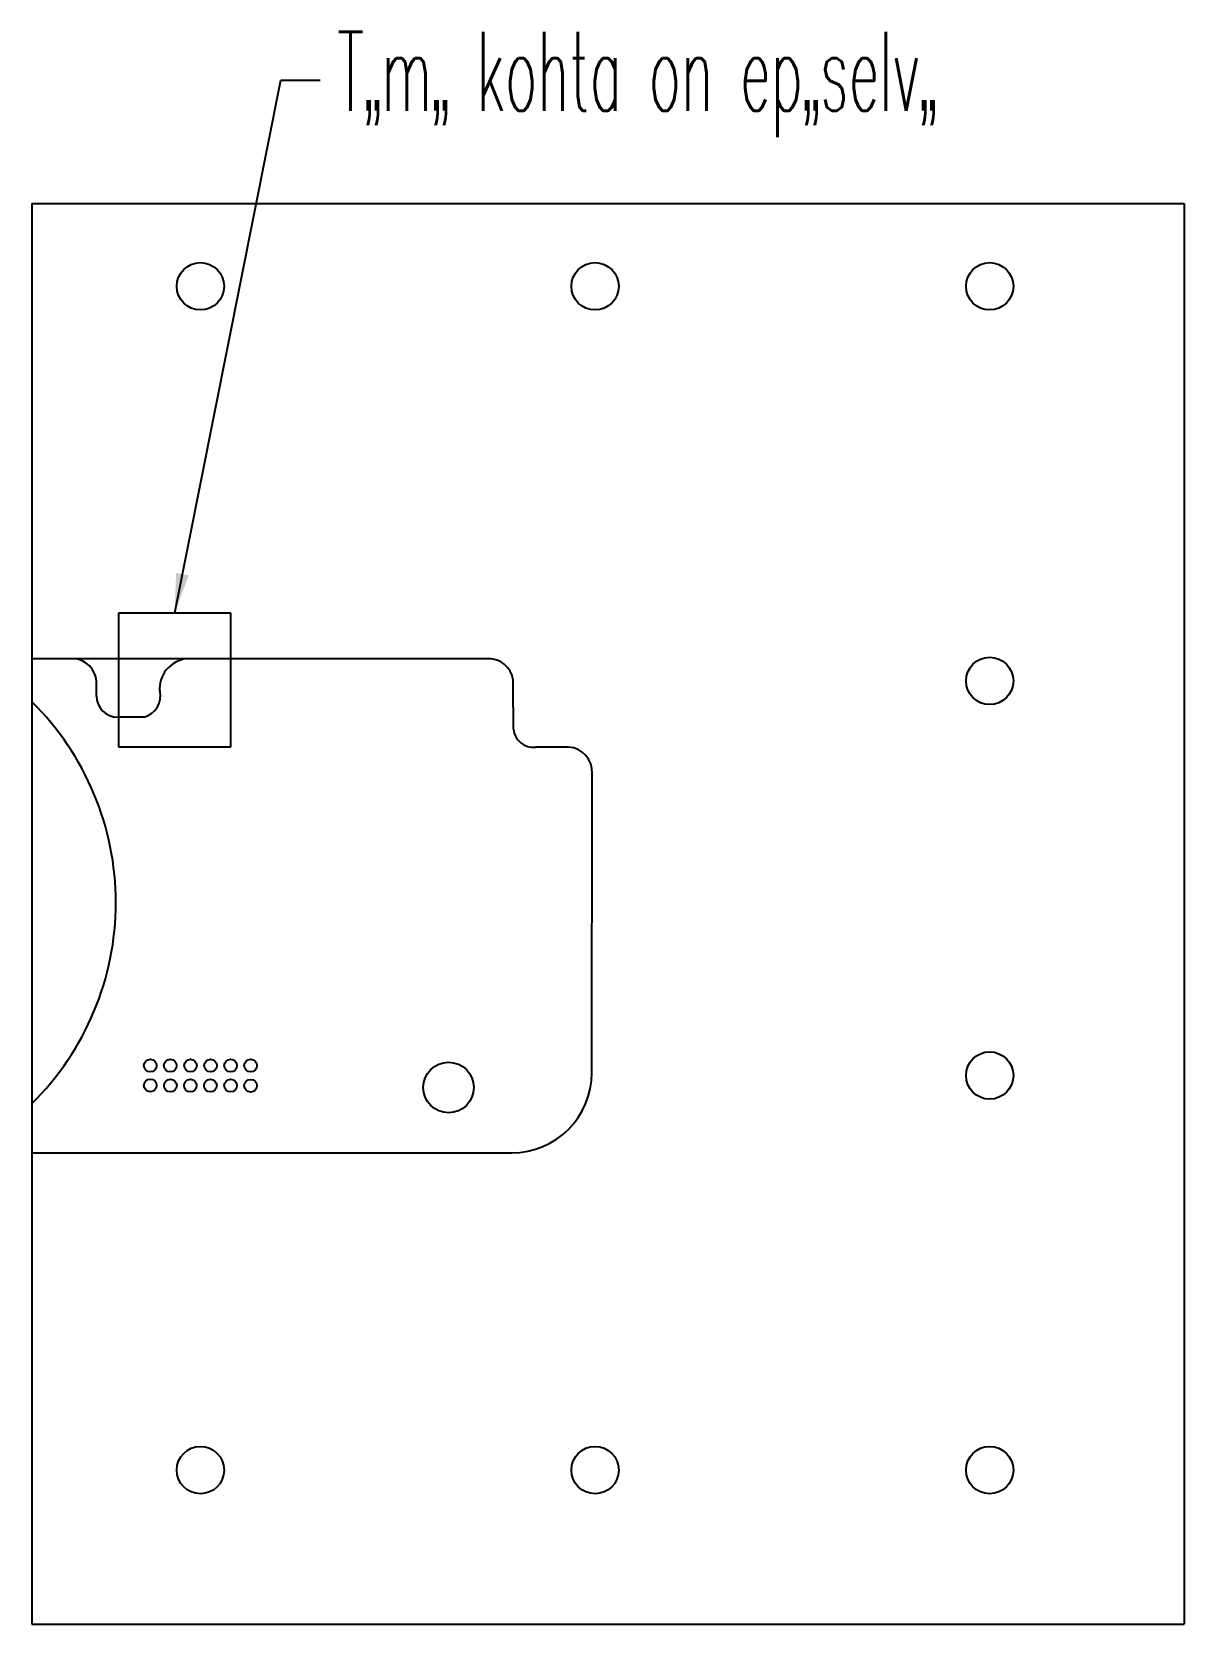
# Model space of a CAD drawing. Header units: millimetres. Extents: x 0 to 73, y -90 to 11.
import ezdxf

# ---------------------------------------------------------------- set-up
doc = ezdxf.new("R2010")
doc.units = ezdxf.units.MM
doc.linetypes.add('Continuous2', pattern=[0])
doc.layers.add('20', color=1, linetype='Continuous')
doc.layers.add('Selite', color=1, linetype='Continuous')
doc.styles.add('MCStick_A0.500000_S0.000000', font='Simplex', dxfattribs={"width": 0.5})
doc.dimstyles.new('ISO-25', dxfattribs={"dimtxt": 2.5, "dimasz": 2.5, "dimexe": 1.25, "dimexo": 0.625, "dimtad": 1, "dimtxsty": 'Standard', "dimcen": 2.5, "dimadec": 0, "dimazin": 0, "dimtfac": 1, "dimtmove": 0, "dimatfit": 3, "dimfxl": 1, "dimarcsym": 0})

msp = doc.modelspace()

# ---------------------------------------------------------------- linework, layer by layer
at = {"layer": '20', "color": 3, "linetype": 'Continuous2', "lineweight": -3}
for p, q in [((0, 0), (73, 0)), ((0, 0), (0, -90)), ((73, 0), (73, -90)), ((2.7, -28.84), (0, -28.84)), ((9.8, -28.84), (2.7, -28.84)), ((29.09, -28.84), (9.8, -28.84)), ((4.1, -31.2), (4.1, -30.25)), ((30.51, -33.29), (30.5, -30.51)), ((7.11, -32.54), (5.44, -32.54)), ((34, -34.44), (31.91, -34.44)), ((35.48, -55.07), (35.5, -36.11)), ((0, -60.14), (30.4, -60.14)), ((0, -90), (73, -90))]:
    msp.add_line(p, q, dxfattribs=at)
for centre, radius in [((10.68, -5.24), 1.5), ((35.68, -5.24), 1.5), ((60.68, -5.24), 1.5), ((60.68, -30.24), 1.5), ((7.5, -54.61), 0.4), ((8.77, -54.61), 0.4), ((10.05, -54.61), 0.4), ((11.32, -54.61), 0.4), ((12.59, -54.61), 0.4), ((13.86, -54.61), 0.4), ((26.4, -56), 1.6), ((60.68, -55.24), 1.5), ((7.5, -55.87), 0.4), ((8.78, -55.88), 0.4), ((10.04, -55.88), 0.4), ((11.31, -55.88), 0.4), ((12.59, -55.88), 0.4), ((13.86, -55.89), 0.4), ((10.68, -80.24), 1.5), ((35.68, -80.24), 1.5), ((60.68, -80.24), 1.5)]:
    msp.add_circle(centre, radius, dxfattribs=at)
for centre, radius, start, end in [((2.55, -30.38), 1.55, 4.8117, 84.6178), ((10.01, -30.75), 1.92, 96.2943, 185.7237), ((28.95, -30.38), 1.55, 355.1883, 84.6178), ((5.44, -31.2), 1.34, 180, 270), ((6.75, -31.18), 1.4, 284.8197, 14.2492), ((-12.57, -44.29), 17.89, 314.6384, 45.3616), ((31.79, -33.16), 1.29, 185.7821, 275.2116), ((33.9, -36.03), 1.6, 357.144, 86.5735), ((30.4, -55.06), 5.08, 270, 359.9378)]:
    msp.add_arc(centre, radius, start, end, dxfattribs=at)
at = {"layer": 'Selite', "color": 1, "linetype": 'Continuous2', "lineweight": -3}
for p, q in [((5.51, -25.93), (12.59, -25.93)), ((5.51, -34.43), (5.51, -25.93)), ((12.59, -25.93), (12.59, -34.43)), ((12.59, -34.43), (5.51, -34.43))]:
    msp.add_line(p, q, dxfattribs=at)

# ---------------------------------------------------------------- texts
at = {"layer": 'Selite', "color": 1, "linetype": 'Continuous2', "lineweight": -3, "style": 'MCStick_A0.500000_S0.000000', "width": 0.5}
msp.add_text('T„m„ kohta on ep„selv„', height=5, dxfattribs=at).set_placement((19.34, 5.88))

# ---------------------------------------------------------------- leaders
at = {"layer": 'Selite', "color": 1, "linetype": 'Continuous2', "lineweight": -3}
msp.add_leader([(9.05, -25.93), (15.77, 7.82), (18.27, 7.82)], dimstyle='ISO-25', dxfattribs=at)

doc.saveas('drawing.dxf')
